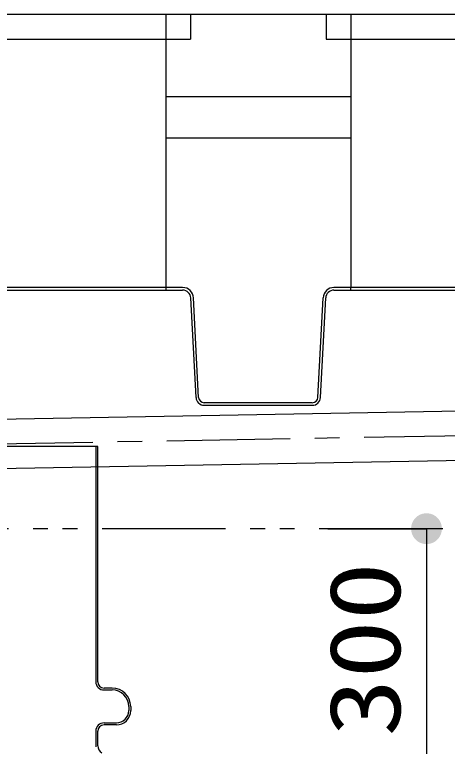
# Model space of a CAD drawing. Units: millimetres, scale not verified. Extents: x -8910 to 8910, y -6308 to 6308.
# Drawn here: x -5397 to -4871, y -2259 to -1370 of the extents above; entities that cross this region are included whole.
import ezdxf
from ezdxf.enums import TextEntityAlignment as Align

# ---------------------------------------------------------------- set-up
doc = ezdxf.new("R2010")
doc.units = ezdxf.units.MM
doc.header["$LTSCALE"] = 30
doc.linetypes.add('CHAIN1', pattern=[8, 5, -1, 1, -1])
doc.linetypes.add('DOUBLE_CHAIN1', pattern=[8.8, 5, -1, 0.6, -0.6, 0.6, -1])
for name, color, linetype, lineweight in [('0-1_空気管', 3, 'Continuous', 25), ('0-2_機器', 2, 'Continuous', 25), ('1-2_00クル-フ-6寸法', 132, 'Continuous', 25)]:
    doc.layers.add(name, color=color, linetype=linetype, lineweight=lineweight)
doc.styles.add('ＭＳ ゴシック', font='')
doc.styles.get('ＭＳ ゴシック').set_extended_font_data('MS Gothic')

msp = doc.modelspace()

# ---------------------------------------------------------------- linework, layer by layer
at = {"layer": '0-1_空気管'}
for p, q in [((-5213.09, -1369.61), (-5213.09, -1701.41)), ((-5183.09, -1369.61), (-5183.09, -1399.61)), ((-5018.09, -1369.61), (-5018.09, -1399.61)), ((-4988.09, -1369.61), (-4988.09, -1701.41)), ((-5693.09, -1399.61), (-5183.09, -1399.61)), ((-5018.09, -1399.61), (-4508.09, -1399.61)), ((-5192.58, -1701.41), (-5683.6, -1701.41)), ((-5683.6, -1704.61), (-5192.58, -1704.61)), ((-5213.09, -1701.41), (-5213.09, -1704.61)), ((-4517.58, -1701.41), (-5008.6, -1701.41)), ((-5008.6, -1704.61), (-4517.58, -1704.61)), ((-4988.09, -1704.61), (-4988.09, -1701.41)), ((-5176.25, -1835.13), (-5182.6, -1714.08)), ((-5173.06, -1834.96), (-5179.4, -1713.92)), ((-5028.13, -1834.96), (-5021.78, -1713.92)), ((-5024.93, -1835.13), (-5018.59, -1714.08)), ((-5034.92, -1841.41), (-5166.27, -1841.41)), ((-5166.27, -1844.61), (-5034.92, -1844.61)), ((-4854.62, -1851.65), (-6159.33, -1875.15)), ((-5295.69, -1894.61), (-5448.09, -1894.61)), ((-5298.09, -1894.61), (-5298.09, -2180.74)), ((-5295.69, -2180.74), (-5295.69, -1894.61)), ((-4821.54, -1911.07), (-6178.28, -1935.5)), ((-5278.09, -2188.34), (-5288.09, -2188.34)), ((-5288.09, -2190.74), (-5278.09, -2190.74)), ((-5258.09, -2210.74), (-5258.09, -2215.74)), ((-5255.69, -2210.74), (-5255.69, -2215.74)), ((-5288.09, -2230.74), (-5273.09, -2230.74)), ((-5298.09, -2240.74), (-5298.09, -2259.97)), ((-5295.69, -2258.58), (-5295.69, -2240.74)), ((-5273.09, -2233.14), (-5288.09, -2233.14))]:
    msp.add_line(p, q, dxfattribs=at)
at = {"layer": '0-1_空気管', "linetype": 'CHAIN1'}
msp.add_line((-3861.95, -1863.78), (-6243.79, -1906.67), dxfattribs=at)
at = {"layer": '0-1_空気管', "linetype": 'DOUBLE_CHAIN1'}
msp.add_line((-3820.39, -1994.61), (-6387.84, -1994.61), dxfattribs=at)
at = {"layer": '0-1_空気管'}
for centre, radius, start, end in [((-5192.58, -1714.61), 13.2, 3, 90), ((-5192.58, -1714.61), 10, 3, 90), ((-5008.6, -1714.61), 13.2, 90, 177), ((-5008.6, -1714.61), 10, 90, 177), ((-5166.27, -1834.61), 10, 183.00031, 270), ((-5166.27, -1834.61), 6.8, 182.99829, 269.99998), ((-5034.92, -1834.61), 6.8, 270, 356.99956), ((-5034.92, -1834.61), 10, 270, 357.00179), ((-5288.09, -2180.74), 10, 180, 270), ((-5288.09, -2180.74), 7.6, 180, 270), ((-5278.09, -2210.74), 22.4, 0, 90), ((-5278.09, -2210.74), 20, 0, 90), ((-5273.09, -2215.74), 17.4, 270, 0), ((-5273.09, -2215.74), 15, 270, 0), ((-5288.09, -2240.74), 10, 90, 180), ((-5288.09, -2240.74), 7.6, 90, 180), ((-5285.69, -2258.58), 10, 180, 240)]:
    msp.add_arc(centre, radius, start, end, dxfattribs=at)
at = {"layer": '0-2_機器'}
for p, q in [((-2377.68, -1369.61), (-6814.78, -1369.61)), ((-4988.09, -1469.61), (-5213.09, -1469.61)), ((-4988.09, -1519.61), (-5213.09, -1519.61))]:
    msp.add_line(p, q, dxfattribs=at)
at = {"layer": '1-2_00クル-フ-6寸法', "color": 4}
for p, q in [((-5016.08, -1994.61), (-4896.08, -1994.61)), ((-4896.08, -1994.61), (-4896.08, -2294.61))]:
    msp.add_line(p, q, dxfattribs=at)
at = {"layer": '1-2_00クル-フ-6寸法'}
for points in [[(-4896.08, -1994.61), (-4911.92, -1984.56), (-4910.53, -1982.66)], [(-4896.08, -1994.61), (-4910.53, -1982.66), (-4908.92, -1980.94)], [(-4896.08, -1994.61), (-4908.92, -1980.94), (-4907.11, -1979.44)], [(-4896.08, -1994.61), (-4907.11, -1979.44), (-4905.12, -1978.18)], [(-4896.08, -1994.61), (-4905.12, -1978.18), (-4902.99, -1977.18)], [(-4896.08, -1994.61), (-4902.99, -1977.18), (-4900.75, -1976.45)], [(-4896.08, -1994.61), (-4900.75, -1976.45), (-4898.43, -1976.01)], [(-4896.08, -1994.61), (-4898.43, -1976.01), (-4896.08, -1975.86)], [(-4896.08, -1994.61), (-4896.08, -1975.86), (-4893.73, -1976.01)], [(-4896.08, -1994.61), (-4893.73, -1976.01), (-4891.42, -1976.45)], [(-4896.08, -1994.61), (-4891.42, -1976.45), (-4889.18, -1977.18)], [(-4896.08, -1994.61), (-4889.18, -1977.18), (-4887.05, -1978.18)], [(-4896.08, -1994.61), (-4887.05, -1978.18), (-4885.06, -1979.44)], [(-4896.08, -1994.61), (-4885.06, -1979.44), (-4883.25, -1980.94)], [(-4896.08, -1994.61), (-4883.25, -1980.94), (-4881.64, -1982.66)], [(-4896.08, -1994.61), (-4881.64, -1982.66), (-4880.25, -1984.56)], [(-4896.08, -1994.61), (-4914.8, -1993.43), (-4914.5, -1991.1)], [(-4896.08, -1994.61), (-4914.5, -1991.1), (-4913.92, -1988.82)], [(-4896.08, -1994.61), (-4913.92, -1988.82), (-4913.05, -1986.63)], [(-4896.08, -1994.61), (-4913.05, -1986.63), (-4911.92, -1984.56)], [(-4896.08, -1994.61), (-4880.25, -1984.56), (-4879.12, -1986.63)], [(-4896.08, -1994.61), (-4879.12, -1986.63), (-4878.25, -1988.82)], [(-4896.08, -1994.61), (-4878.25, -1988.82), (-4877.67, -1991.1)], [(-4896.08, -1994.61), (-4877.67, -1991.1), (-4877.37, -1993.43)], [(-4896.08, -1994.61), (-4914.8, -1995.79), (-4914.8, -1993.43)], [(-4896.08, -1994.61), (-4914.5, -1998.12), (-4914.8, -1995.79)], [(-4896.08, -1994.61), (-4913.92, -2000.4), (-4914.5, -1998.12)], [(-4896.08, -1994.61), (-4913.05, -2002.59), (-4913.92, -2000.4)], [(-4896.08, -1994.61), (-4911.92, -2004.66), (-4913.05, -2002.59)], [(-4896.08, -1994.61), (-4910.53, -2006.56), (-4911.92, -2004.66)], [(-4896.08, -1994.61), (-4908.92, -2008.28), (-4910.53, -2006.56)], [(-4896.08, -1994.61), (-4907.11, -2009.78), (-4908.92, -2008.28)], [(-4896.08, -1994.61), (-4905.12, -2011.04), (-4907.11, -2009.78)], [(-4896.08, -1994.61), (-4902.99, -2012.04), (-4905.12, -2011.04)], [(-4896.08, -1994.61), (-4900.75, -2012.77), (-4902.99, -2012.04)], [(-4896.08, -1994.61), (-4898.43, -2013.21), (-4900.75, -2012.77)], [(-4896.08, -1994.61), (-4896.08, -2013.36), (-4898.43, -2013.21)], [(-4896.08, -1994.61), (-4877.37, -1993.43), (-4877.37, -1995.79)], [(-4896.08, -1994.61), (-4893.73, -2013.21), (-4896.08, -2013.36)], [(-4896.08, -1994.61), (-4891.42, -2012.77), (-4893.73, -2013.21)], [(-4896.08, -1994.61), (-4889.18, -2012.04), (-4891.42, -2012.77)], [(-4896.08, -1994.61), (-4887.05, -2011.04), (-4889.18, -2012.04)], [(-4896.08, -1994.61), (-4885.06, -2009.78), (-4887.05, -2011.04)], [(-4896.08, -1994.61), (-4883.25, -2008.28), (-4885.06, -2009.78)], [(-4896.08, -1994.61), (-4881.64, -2006.56), (-4883.25, -2008.28)], [(-4896.08, -1994.61), (-4880.25, -2004.66), (-4881.64, -2006.56)], [(-4896.08, -1994.61), (-4879.12, -2002.59), (-4880.25, -2004.66)], [(-4896.08, -1994.61), (-4878.25, -2000.4), (-4879.12, -2002.59)], [(-4896.08, -1994.61), (-4877.67, -1998.12), (-4878.25, -2000.4)], [(-4896.08, -1994.61), (-4877.37, -1995.79), (-4877.67, -1998.12)]]:
    msp.add_solid(points, dxfattribs=at)

# ---------------------------------------------------------------- texts
at = {"layer": '1-2_00クル-フ-6寸法', "color": 3, "style": 'ＭＳ ゴシック', "width": 1.2}
msp.add_text('300', height=86.66, rotation=90, dxfattribs=at).set_placement((-4901.93, -2247.47), align=Align.BOTTOM_LEFT)

doc.saveas('drawing.dxf')
